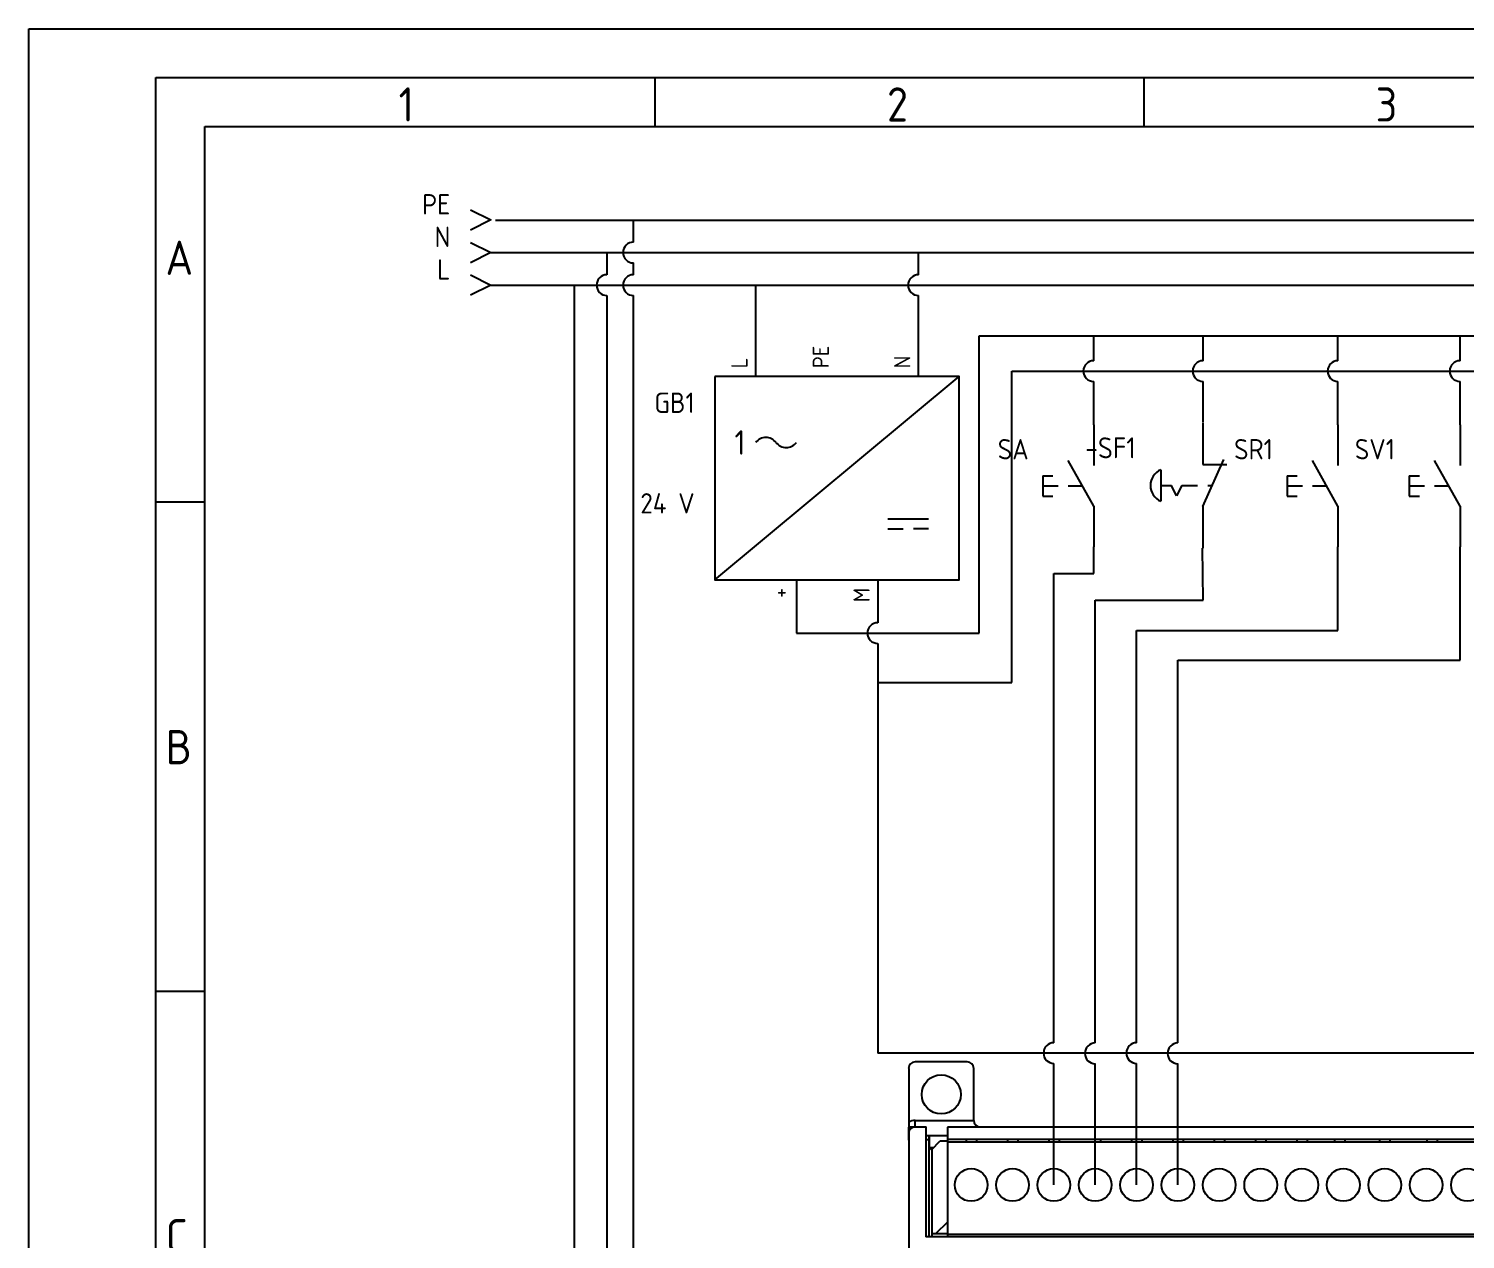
# Model space of a CAD drawing. Header units: inches. Extents: x 9 to 429, y 10 to 307.
# Drawn here: x 8.5 to 155.4, y 182.8 to 306.6 of the extents above; entities that cross this region are included whole.
import ezdxf
from ezdxf.enums import TextEntityAlignment as Align

# ---------------------------------------------------------------- set-up
doc = ezdxf.new("R2010")
doc.units = ezdxf.units.IN
doc.header["$MEASUREMENT"] = 0
for name, color, linetype in [('035', 5, 'Continuous'), ('07', 7, 'Continuous'), ('8_ALL_NOTES_BALLOONS_SYMBOLS_GT', 7, 'Continuous'), ('DESC', 5, 'Continuous'), ('RED_2.5mm^2', 1, 'Continuous'), ('SYMS', 7, 'Continuous'), ('TAGS', 51, 'Continuous'), ('TERMS', 4, 'Continuous'), ('YEL_14_THHN', 2, 'Continuous')]:
    doc.layers.add(name, color=color, linetype=linetype)
doc.styles.add('ISO Proportional', font='isocp.shx')
doc.styles.add('WD_IEC', font='isocp2.shx', dxfattribs={"width": 0.9})

# ---------------------------------------------------------------- blocks, each defined once
blk = doc.blocks.new('IEC_border_a3')
at = {"layer": '035'}
for p, q in [((64, 292), (64, 287)), ((114, 292), (114, 287)), ((17.97, 248.58), (12.98, 248.58)), ((17.98, 198.54), (13, 198.54))]:
    blk.add_line(p, q, dxfattribs=at)
for points in [[(0, 297), (420, 297), (420, 0), (0, 0)], [(18, 287), (410, 287), (410, 10), (18, 10)]]:
    blk.add_lwpolyline(points, close=True, dxfattribs=at)
at = {"layer": '07'}
blk.add_lwpolyline([(13, 292), (415, 292), (415, 5), (13, 5)], close=True, dxfattribs=at)
at = {"layer": '035', "style": 'ISO Proportional'}
for s, p in [('1', (37.81, 287.5)), ('2', (87.73, 287.5)), ('3', (137.68, 287.5)), ('A', (13.98, 271.83)), ('B', (14, 221.79)), ('C', (14, 171.79))]:
    blk.add_text(s, height=3.5, dxfattribs=at).set_placement(p)
blk = doc.blocks.new('HA1X3Y')
blk.add_lwpolyline([(-2.5, 1.25), (0, 0), (-2.5, -1.25)])
at = {"style": 'WD_IEC'}
blk.add_attdef('DESC1', text='', height=2.5, dxfattribs=at).set_placement((-5, 0.675), align=Align.RIGHT)
at = {"style": 'WD_IEC', "flags": 1}
blk.add_attdef('X1TERM01', (0, 0), '', height=0.32, dxfattribs=at)
at = {"style": 'WD_IEC'}
blk.add_attdef('DESC2', text='', height=2.5, dxfattribs=at).set_placement((-5, -0.675), align=Align.TOP_RIGHT)
blk = doc.blocks.new('VPW1_1PH')
for p, q in [((-5, -25), (25, 0)), ((16.25, -17.5), (21.25, -17.5)), ((16.25, -18.75), (18.125, -18.75)), ((21.25, -18.75), (19.375, -18.75))]:
    blk.add_line(p, q)
blk.add_lwpolyline([(-5, 0), (-5, -25), (25, -25), (25, 0)], close=True)
for centre, start, end in [((1.25, -9.0625), 36.869898, 143.130102), ((3.75, -7.1875), 216.869898, 323.130102)]:
    blk.add_arc(centre, 1.5625, start, end)
at = {"style": 'WD_IEC'}
blk.add_text('1', height=3, dxfattribs=at).set_placement((-1.25, -8.125), align=Align.MIDDLE_RIGHT)
for tag, p in [('TERM02', (9, 1)), ('TERM03', (19, 1)), ('TERM01', (-1, 1))]:
    blk.add_attdef(tag, p, '', height=2, rotation=90, dxfattribs=at)
for tag, p in [('INST', (-7.5, 2.5)), ('LOC', (-7.5, -1)), ('TAG1', (-7.5, -4.5)), ('RATING1', (-7.5, -9)), ('XREF', (-7.5, -13)), ('DESC1', (-7.5, -16.85)), ('DESC2', (-7.5, -20.35)), ('DESC3', (-7.5, -23.85))]:
    blk.add_attdef(tag, text='', height=2.5, dxfattribs=at).set_placement(p, align=Align.RIGHT)
at = {"style": 'WD_IEC', "flags": 1}
for tag, p, height in [('X2TERM01', (0, 0), 0.32), ('X2TERM02', (10, 0), 0.32), ('X2TERM03', (20, 0), 0.32), ('MFG', (27.75, -1), 1.5), ('CAT', (27.75, -3.5), 1.5), ('ASSYCODE', (26, -21.5), 1), ('FAMILY', (26, -23), 1), ('X8TERM04', (5, -25), 0.32), ('X8TERM05', (15, -25), 0.32), ('CATDESC', (26, -24.5), 1)]:
    blk.add_attdef(tag, p, '', height=height, dxfattribs=at)
at = {"style": 'WD_IEC'}
for tag, p in [('TERM04', (4, -26)), ('TERM05', (14, -26))]:
    blk.add_attdef(tag, text='', height=2, rotation=90, dxfattribs=at).set_placement(p, align=Align.RIGHT)
blk = doc.blocks.new('VPB11')
for p, q in [((0, 7.5), (0, 2.5)), ((0, -2.5), (-3.125, 3.125)), ((-6.25, 1.25), (-6.25, -1.25)), ((-6.25, 1.25), (-5, 1.25)), ((-6.25, 0), (-4.375, 0)), ((-3.125, 0), (-1.389, 0)), ((-6.25, -1.25), (-5, -1.25)), ((0, -2.5), (0, -7.5))]:
    blk.add_line(p, q)
at = {"style": 'WD_IEC'}
for tag, p in [('INST', (-8, 10.25)), ('LOC', (-8, 6.75)), ('TAG1', (-8, 3.25)), ('DESC1', (-8, -10.35)), ('DESC2', (-8, -13.85)), ('DESC3', (-8, -17.35))]:
    blk.add_attdef(tag, text='', height=2.5, dxfattribs=at).set_placement(p, align=Align.RIGHT)
blk.add_attdef('TERM01', text='', height=2, rotation=90, dxfattribs=at).set_placement((-1, 7.5), align=Align.RIGHT)
at = {"style": 'WD_IEC', "flags": 1}
for tag, p, height in [('X2TERM01', (0, 7.5), 0.32), ('CONTACT', (0.5, 4.5), 1), ('COMMON', (1.75, 3.25), 1), ('X1LINK', (0, 0), 0.32), ('ASSYCODE', (1, -4), 1), ('FAMILY', (1, -5.5), 1), ('CATDESC', (1, -7), 1), ('X8TERM02', (0, -7.5), 0.32)]:
    blk.add_attdef(tag, p, '', height=height, dxfattribs=at)
at = {"style": 'WD_IEC', "flags": 9}
for tag, p in [('MFG', (-8.5, -0.25)), ('CAT', (-8.5, -2.75))]:
    blk.add_attdef(tag, text='', height=1.5, dxfattribs=at).set_placement(p, align=Align.RIGHT)
at = {"style": 'WD_IEC'}
blk.add_attdef('TERM02', (-1, -7.5), '', height=2, rotation=90, dxfattribs=at)
at = {"lineweight": 15, "style": 'WD_IEC'}
blk.add_attdef('XREF', text='', height=2.5, dxfattribs=at).set_placement((-8, -6.35), align=Align.RIGHT)
blk = doc.blocks.new('VPB12ML')
for p, q in [((0, 7.5), (0, 2.5)), ((-5, 1.875), (-5, -1.875)), ((0, -2.5), (2.5, 3.125)), ((0, 2.5), (2.8678, 2.5)), ((-5, 0), (-3.75, 0)), ((-3.125, -1.25), (-3.75, 0)), ((-2.5, 0), (-3.125, -1.25)), ((-2.5, 0), (-0.625, 0)), ((0.625, 0), (1.11111, 0)), ((0, -2.5), (0, -7.5))]:
    blk.add_line(p, q)
blk.add_arc((-4.21875, 0), 2.03125, 112.6198649, 247.3801351)
at = {"style": 'WD_IEC'}
for tag, p in [('INST', (-8, 10.25)), ('LOC', (-8, 6.75)), ('TAG1', (-8, 3.25)), ('DESC1', (-8, -10.35)), ('DESC2', (-8, -13.85)), ('DESC3', (-8, -17.35))]:
    blk.add_attdef(tag, text='', height=2.5, dxfattribs=at).set_placement(p, align=Align.RIGHT)
blk.add_attdef('TERM01', text='', height=2, rotation=90, dxfattribs=at).set_placement((-1, 7.5), align=Align.RIGHT)
at = {"style": 'WD_IEC', "flags": 1}
for tag, p, height in [('X2TERM01', (0, 7.5), 0.32), ('CONTACT', (0.5, 4.5), 1), ('COMMON', (1.75, 3.25), 1), ('X1LINK', (1.5, 0), 0.32), ('ASSYCODE', (1, -4), 1), ('FAMILY', (1, -5.5), 1), ('CATDESC', (1, -7), 1), ('X8TERM02', (0, -7.5), 0.32)]:
    blk.add_attdef(tag, p, '', height=height, dxfattribs=at)
at = {"style": 'WD_IEC', "flags": 9}
for tag, p in [('MFG', (-8.5, -0.25)), ('CAT', (-8.5, -2.75))]:
    blk.add_attdef(tag, text='', height=1.5, dxfattribs=at).set_placement(p, align=Align.RIGHT)
at = {"style": 'WD_IEC'}
blk.add_attdef('TERM02', (-1, -7.5), '', height=2, rotation=90, dxfattribs=at)
at = {"lineweight": 15, "style": 'WD_IEC'}
blk.add_attdef('XREF', text='', height=2.5, dxfattribs=at).set_placement((-8, -6.35), align=Align.RIGHT)

msp = doc.modelspace()

# ---------------------------------------------------------------- linework, layer by layer
at = {"color": 7, "linetype": 'Continuous'}
for p, q in [((99.14, 194.27), (100.22, 194.27)), ((100.22, 194.27), (100.22, 183.04)), ((98.48, 193.6), (98.48, 128.37)), ((227.87, 183.04), (100.22, 183.04))]:
    msp.add_line(p, q, dxfattribs=at)
msp.add_arc((99.14, 193.6), 0.666, 90, 180, dxfattribs=at)
at = {"layer": '8_ALL_NOTES_BALLOONS_SYMBOLS_GT', "color": 7, "linetype": 'Continuous'}
for p, q in [((98.48, 200.26), (98.48, 128.37)), ((104.47, 200.93), (99.14, 200.93)), ((105.13, 194.94), (105.13, 200.26)), ((98.51, 192.93), (98.51, 194.26)), ((100.26, 194.26), (98.52, 194.26)), ((99.14, 194.27), (99.14, 194.94)), ((99.14, 194.94), (105.13, 194.94)), ((100.22, 194.27), (100.22, 183.04)), ((102.44, 194.25), (102.44, 183.04)), ((162.25, 194.25), (102.44, 194.25)), ((102.44, 193.36), (100.22, 193.36)), ((100.56, 192.94), (100.22, 192.94)), ((100.56, 183.04), (100.56, 193.36)), ((100.58, 193.36), (100.58, 192.17)), ((100.85, 191.98), (101.68, 192.81)), ((102.44, 192.81), (101.68, 192.81)), ((162.25, 192.98), (102.44, 192.98)), ((102.44, 192.74), (162.25, 192.74)), ((104.34, 192.98), (104.34, 192.74)), ((105.4, 192.98), (105.4, 192.74)), ((108.57, 192.98), (108.57, 192.74)), ((109.62, 192.98), (109.62, 192.74)), ((112.79, 192.98), (112.79, 192.74)), ((113.85, 192.98), (113.85, 192.74)), ((117.5, 192.96), (117.5, 192.72)), ((118.08, 192.98), (118.08, 192.74)), ((121.25, 192.98), (121.25, 192.74)), ((122.3, 192.98), (122.3, 192.74)), ((125.47, 192.98), (125.47, 192.74)), ((126.53, 192.98), (126.53, 192.74)), ((129.7, 192.98), (129.7, 192.74)), ((130.76, 192.98), (130.76, 192.74)), ((133.93, 192.98), (133.93, 192.74)), ((134.99, 192.98), (134.99, 192.74)), ((138.16, 192.98), (138.16, 192.74)), ((139.21, 192.98), (139.21, 192.74)), ((142.02, 192.96), (142.02, 192.72)), ((143.07, 192.96), (143.07, 192.72)), ((146.61, 192.98), (146.61, 192.74)), ((147.67, 192.98), (147.67, 192.74)), ((151.44, 192.96), (151.44, 192.72)), ((152.49, 192.96), (152.49, 192.72)), ((100.58, 192.17), (101.04, 192.17)), ((100.58, 192.17), (100.81, 191.94)), ((100.85, 191.98), (100.85, 183.04)), ((102.44, 184.53), (101.23, 183.33)), ((227.87, 183.04), (100.22, 183.04)), ((102.44, 183.33), (100.85, 183.33)), ((102.44, 183.31), (162.25, 183.31))]:
    msp.add_line(p, q, dxfattribs=at)
for centre, radius in [((101.81, 197.6), 2), ((104.87, 188.34), 1.67), ((109.09, 188.34), 1.67), ((113.32, 188.34), 1.67), ((117.55, 188.34), 1.67), ((121.78, 188.34), 1.67), ((126, 188.34), 1.67), ((130.23, 188.34), 1.67), ((134.46, 188.34), 1.67), ((138.68, 188.34), 1.67), ((142.91, 188.34), 1.67), ((147.14, 188.34), 1.67), ((151.37, 188.34), 1.67), ((155.59, 188.34), 1.67)]:
    msp.add_circle(centre, radius, dxfattribs=at)
for centre, radius, start, end in [((99.14, 200.26), 0.666, 90, 180), ((104.47, 200.26), 0.666, 0, 90), ((99.14, 193.6), 1.33, 90, 120), ((99.14, 193.6), 0.666, 90, 180), ((105.8, 194.94), 0.666, 180, 270)]:
    msp.add_arc(centre, radius, start, end, dxfattribs=at)
at = {"layer": 'RED_2.5mm^2'}
for p, q in [((55.78, 283.68), (384.23, 283.68)), ((67.67, 281.41), (67.67, 283.68)), ((99.48, 281.41), (99.48, 283.68)), ((55.78, 280.35), (384.23, 280.35)), ((64.32, 121.16), (64.32, 280.35)), ((67.67, 123.28), (67.67, 279.29)), ((82.84, 271.02), (82.84, 280.35)), ((99.48, 271.02), (99.48, 279.29)), ((105.7, 244.77), (105.7, 275.17)), ((105.7, 275.17), (384.23, 275.17)), ((117.39, 272.62), (117.39, 275.17)), ((128.57, 272.62), (128.57, 275.17)), ((142.36, 272.62), (142.36, 275.17)), ((154.84, 272.62), (154.84, 275.17)), ((109.03, 246.14), (109.03, 271.56)), ((109.03, 271.56), (384.23, 271.56)), ((117.39, 266.06), (117.39, 270.5)), ((128.57, 266.32), (128.57, 270.5)), ((142.36, 266.06), (142.36, 270.5)), ((154.84, 266.06), (154.84, 270.5)), ((87, 250.22), (87, 244.77)), ((95.32, 250.22), (95.32, 245.83)), ((109.03, 239.71), (109.03, 246.14)), ((87, 244.77), (105.7, 244.77)), ((95.32, 243.71), (95.32, 201.83)), ((95.32, 239.71), (109.03, 239.71)), ((223.22, 201.83), (95.32, 201.83))]:
    msp.add_line(p, q, dxfattribs=at)
for centre in [(67.63, 280.35), (99.48, 280.35), (117.39, 271.56), (128.57, 271.56), (142.36, 271.56), (154.84, 271.56), (95.32, 244.77)]:
    msp.add_arc(centre, 1.06, 90, 270, dxfattribs=at)
at = {"layer": 'TAGS'}
for p, q in [((56.26, 286.98), (384.23, 286.98)), ((70.34, 284.73), (70.34, 287.01)), ((70.34, 281.41), (70.34, 282.62)), ((70.34, 124.33), (70.34, 279.29))]:
    msp.add_line(p, q, dxfattribs=at)
for centre in [(70.34, 283.68), (70.34, 280.35)]:
    msp.add_arc(centre, 1.06, 90, 270, dxfattribs=at)
at = {"layer": 'YEL_14_THHN'}
for p, q in [((117.39, 250.87), (117.39, 253.58)), ((128.57, 248.12), (128.53, 253.44)), ((142.36, 245.04), (142.36, 253.58)), ((154.84, 242.01), (154.84, 253.58)), ((113.32, 250.87), (117.39, 250.87)), ((113.32, 202.88), (113.32, 250.87)), ((117.55, 248.12), (128.57, 248.12)), ((117.55, 202.86), (117.55, 248.12)), ((121.78, 245.04), (142.36, 245.04)), ((121.78, 202.88), (121.78, 245.04)), ((126, 242.01), (154.84, 242.01)), ((126, 202.86), (126, 242.01)), ((113.32, 188.36), (113.32, 200.77)), ((117.55, 188.34), (117.55, 200.75)), ((121.78, 188.36), (121.78, 200.77)), ((126, 188.34), (126, 200.75))]:
    msp.add_line(p, q, dxfattribs=at)
for centre in [(113.32, 201.83), (117.55, 201.8), (121.78, 201.83), (126, 201.8)]:
    msp.add_arc(centre, 1.06, 90, 270, dxfattribs=at)

# ---------------------------------------------------------------- block references
msp.add_blockref('IEC_border_a3', (8.53, 9.57))
at = {"layer": 'SYMS'}
ref = msp.add_blockref('HA1X3Y', (55.78, 287.01), dxfattribs=dict(at, xscale=0.8320911766307083, yscale=0.8320911766307083, zscale=0.8320911766307083))
ref.add_attrib('DESC1', 'PE', dxfattribs={"layer": 'DESC', "height": 2.08, "style": 'WD_IEC'}).set_placement((51.62, 287.57), align=Align.RIGHT)
ref = msp.add_blockref('HA1X3Y', (55.78, 283.68), dxfattribs=dict(at, xscale=0.8320911766307083, yscale=0.8320911766307083, zscale=0.8320911766307083))
ref.add_attrib('DESC1', 'N', dxfattribs={"layer": 'DESC', "height": 2.08, "style": 'WD_IEC'}).set_placement((51.62, 284.24), align=Align.RIGHT)
ref = msp.add_blockref('HA1X3Y', (55.78, 280.35), dxfattribs=dict(at, xscale=0.8320911766307083, yscale=0.8320911766307083, zscale=0.8320911766307083))
ref.add_attrib('DESC1', 'L', dxfattribs={"layer": 'DESC', "height": 2.08, "style": 'WD_IEC'}).set_placement((51.62, 280.91), align=Align.RIGHT)
ref = msp.add_blockref('VPW1_1PH', (82.84, 271.02), dxfattribs=dict(at, xscale=0.8320911766307083, yscale=0.8320911766307083, zscale=0.8320911766307083))
ref.add_attrib('TERM05', 'M', dxfattribs={"layer": 'TERMS', "height": 1.66, "rotation": 90, "style": 'WD_IEC'}).set_placement((94.49, 249.39), align=Align.RIGHT)
ref.add_attrib('TERM04', '+', dxfattribs={"layer": 'TERMS', "height": 1.66, "rotation": 90, "style": 'WD_IEC'}).set_placement((86.17, 249.39), align=Align.RIGHT)
ref.add_attrib('TERM03', 'N', (98.65, 271.85), dxfattribs={"layer": 'TERMS', "height": 1.66, "rotation": 90, "style": 'WD_IEC'})
ref.add_attrib('TERM02', 'PE', (90.33, 271.85), dxfattribs={"layer": 'TERMS', "height": 1.664, "rotation": 90, "style": 'WD_IEC'})
ref.add_attrib('TERM01', 'L', (82.01, 271.85), dxfattribs={"layer": 'TERMS', "height": 1.66, "rotation": 90, "style": 'WD_IEC'})
ref.add_attrib('DESC1', '24 V', dxfattribs={"layer": 'DESC', "height": 2.08, "style": 'WD_IEC'}).set_placement((76.6, 257), align=Align.RIGHT)
ref.add_attrib('TAG1', 'GB1', dxfattribs={"layer": 'TAGS', "height": 2.08, "style": 'WD_IEC'}).set_placement((76.6, 267.28), align=Align.RIGHT)
ref = msp.add_blockref('VPB11', (117.39, 259.82), dxfattribs=dict(at, xscale=0.8320911766307083, yscale=0.8320911766307083, zscale=0.8320911766307083))
ref.add_attrib('TAG1', 'SA', dxfattribs={"layer": 'TAGS', "height": 2.08, "style": 'WD_IEC'}).set_placement((110.74, 262.53), align=Align.RIGHT)
ref = msp.add_blockref('VPB12ML', (128.54, 259.86), dxfattribs=dict(at, xscale=0.8562976099819987, yscale=0.8562976099819987, zscale=0.8562976099819987))
ref.add_attrib('TAG1', '-SF1', dxfattribs={"layer": 'TAGS', "height": 2.141, "style": 'WD_IEC'}).set_placement((121.69, 262.64), align=Align.RIGHT)
ref = msp.add_blockref('VPB11', (142.36, 259.82), dxfattribs=dict(at, xscale=0.8320911766307083, yscale=0.8320911766307083, zscale=0.8320911766307083))
ref.add_attrib('TAG1', 'SR1', dxfattribs={"layer": 'TAGS', "height": 2.08, "style": 'WD_IEC'}).set_placement((135.7, 262.53), align=Align.RIGHT)
ref = msp.add_blockref('VPB11', (154.84, 259.82), dxfattribs=dict(at, xscale=0.8320911766307083, yscale=0.8320911766307083, zscale=0.8320911766307083))
ref.add_attrib('TAG1', 'SV1', dxfattribs={"layer": 'TAGS', "height": 2.08, "style": 'WD_IEC'}).set_placement((148.18, 262.53), align=Align.RIGHT)

doc.saveas('drawing.dxf')
